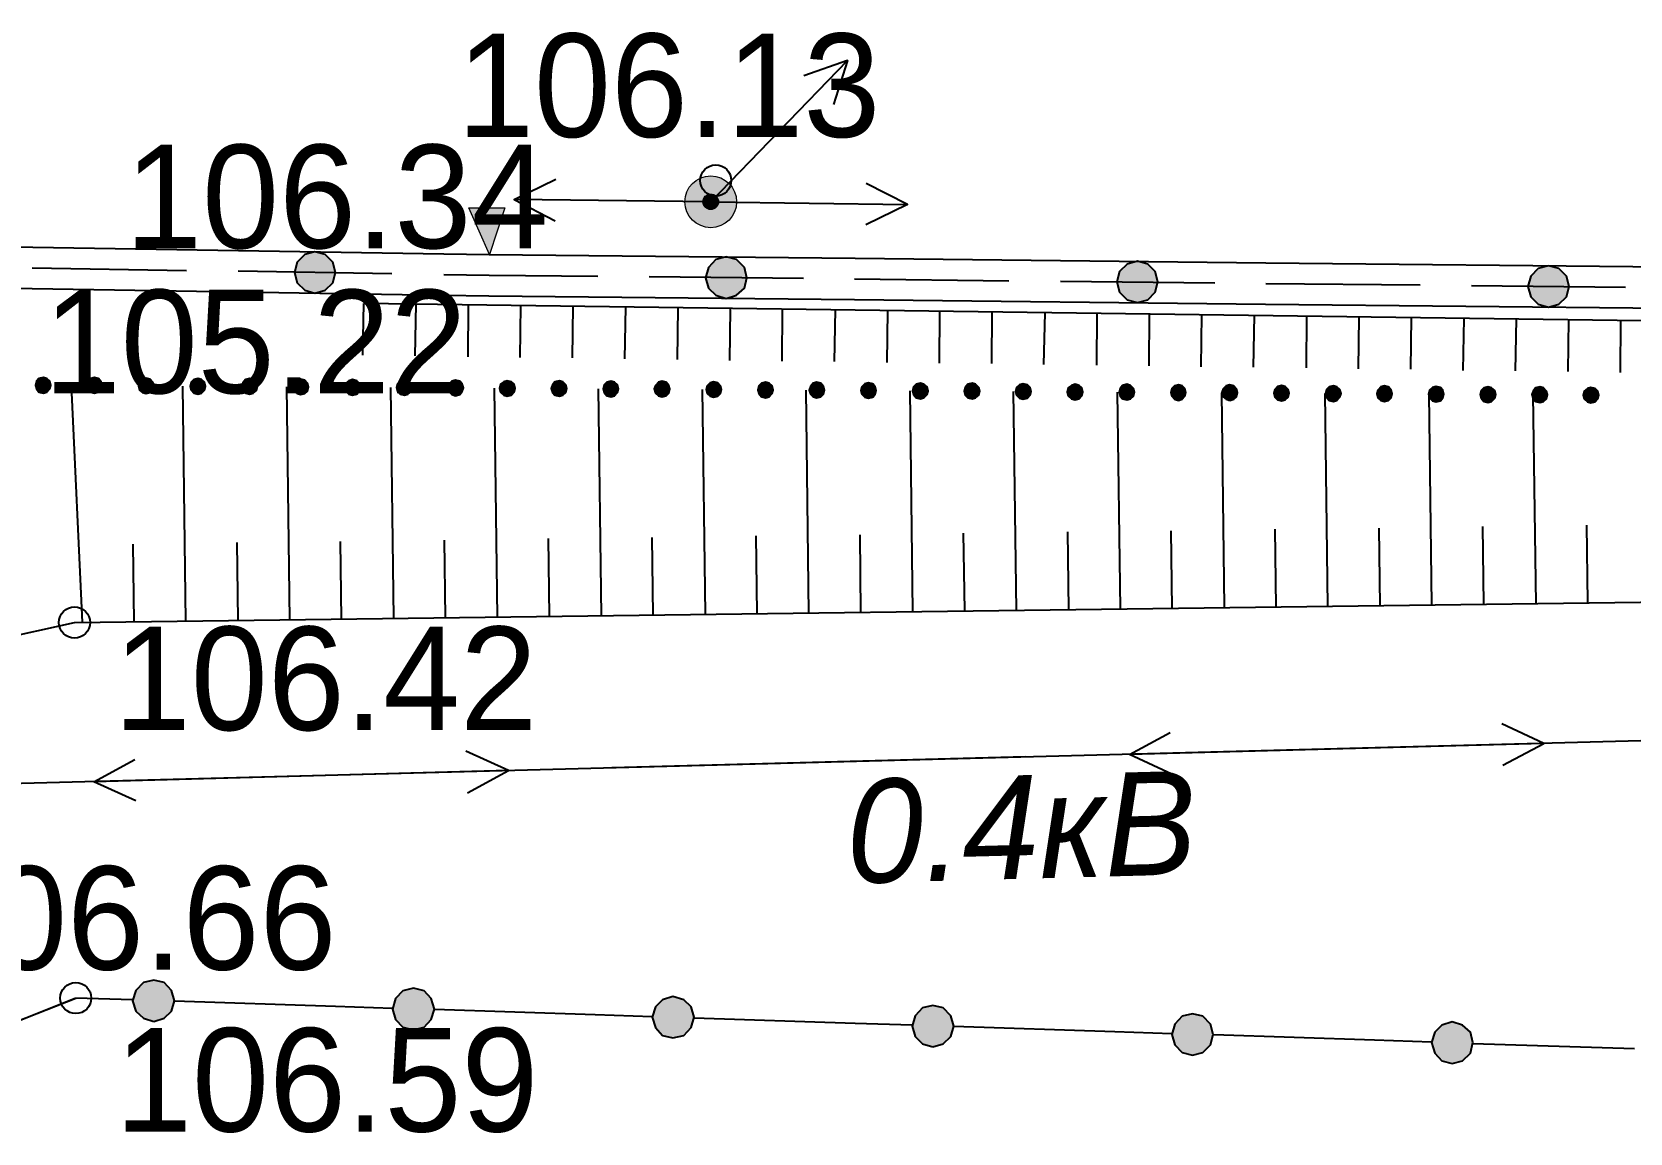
# Model space of a CAD drawing. Header units: millimetres. Extents: x 172667 to 1873135, y -274708 to 168495.
# Drawn here: x 1726933 to 1742374, y 1672 to 12309 of the extents above; entities that cross this region are included whole.
import ezdxf
from ezdxf.enums import TextEntityAlignment as Align

# ---------------------------------------------------------------- set-up
doc = ezdxf.new("R2010")
doc.units = ezdxf.units.MM
doc.layers.add('_ТОПО', color=253, linetype='Continuous')
doc.layers.add('SC007', color=7, linetype='Continuous')
doc.styles.add('9', font='', dxfattribs={"height": 0.000909972})
doc.styles.add('F2', font='', dxfattribs={"height": 0.000909972})
doc.styles.get('9').set_extended_font_data('D431', italic=True)
doc.styles.get('F2').set_extended_font_data('D431')

# ---------------------------------------------------------------- blocks, each defined once
blk = doc.blocks.new('SYMBOL2060002')
at = {"true_color": 0x000000}
blk.add_hatch(color=18, dxfattribs=at).paths.add_polyline_path([(0.15, 0.45), (0, 0), (-0.2, 0.45)])
at = {"color": 18, "linetype": 'Continuous', "lineweight": 0, "true_color": 0x000000, "flags": 128}
blk.add_lwpolyline([(0.15, 0.45), (0, 0), (-0.2, 0.45), (0.15, 0.45), (0.15, 0.45)], close=True, dxfattribs=at)
blk = doc.blocks.new('SYMBOL2060001')
at = {"layer": 'SC007'}
blk.add_circle((0, 0), 0.15, dxfattribs=at)
blk = doc.blocks.new('SYMBOL2090002')
at = {"true_color": 0xffffff}
h = blk.add_hatch(color=7, dxfattribs=at)
edge = h.paths.add_edge_path()
edge.add_arc((0, 0), 0.25, 0, 360)
at = {"true_color": 0x000000}
h = blk.add_hatch(color=18, dxfattribs=at)
edge = h.paths.add_edge_path()
edge.add_arc((0, 0), 0.075, 0, 360)
at = {"color": 18, "linetype": 'Continuous', "lineweight": 0, "true_color": 0x000000}
for radius in [0.25, 0.075]:
    blk.add_circle((0, 0), radius, dxfattribs=at)

msp = doc.modelspace()

# ---------------------------------------------------------------- hatches: boundary and pattern name
at = {"layer": '_ТОПО', "linetype": 'ByBlock', "lineweight": -2}
for points in [[(1729666.2, 9785.1), (1729766.2, 9815.1), (1729841.2, 9885.1), (1729866.2, 9985.1), (1729841.2, 10085.1), (1729766.2, 10160.1), (1729666.2, 10185.1), (1729571.2, 10160.1), (1729496.2, 10085.1), (1729471.2, 9985.1), (1729496.2, 9885.1), (1729571.2, 9815.1)], [(1733641.2, 9735.1), (1733741.2, 9765.1), (1733816.2, 9835.1), (1733841.2, 9935.1), (1733816.2, 10035.1), (1733741.2, 10110.1), (1733641.2, 10135.1), (1733541.2, 10110.1), (1733471.2, 10035.1), (1733441.2, 9935.1), (1733471.2, 9835.1), (1733541.2, 9765.1)], [(1737616.2, 9695.1), (1737716.2, 9720.1), (1737786.2, 9795.1), (1737811.2, 9895.1), (1737786.2, 9995.1), (1737716.2, 10065.1), (1737616.2, 10095.1), (1737516.2, 10065.1), (1737441.2, 9995.1), (1737416.2, 9895.1), (1737441.2, 9795.1), (1737516.2, 9720.1)], [(1741586.2, 9650.1), (1741686.2, 9680.1), (1741761.2, 9750.1), (1741786.2, 9850.1), (1741761.2, 9950.1), (1741686.2, 10025.1), (1741586.2, 10050.1), (1741486.2, 10025.1), (1741416.2, 9950.1), (1741386.2, 9850.1), (1741416.2, 9750.1), (1741486.2, 9680.1)], [(1727041.2, 8820.1), (1727076.2, 8830.1), (1727106.2, 8860.1), (1727116.2, 8895.1), (1727106.2, 8935.1), (1727076.2, 8960.1), (1727041.2, 8970.1), (1727001.2, 8960.1), (1726976.2, 8935.1), (1726966.2, 8895.1), (1726976.2, 8860.1), (1727001.2, 8830.1)], [(1727536.2, 8820.1), (1727576.2, 8830.1), (1727601.2, 8855.1), (1727611.2, 8895.1), (1727601.2, 8930.1), (1727576.2, 8960.1), (1727536.2, 8970.1), (1727501.2, 8960.1), (1727471.2, 8930.1), (1727461.2, 8895.1), (1727471.2, 8855.1), (1727501.2, 8830.1)], [(1728036.2, 8815.1), (1728076.2, 8825.1), (1728101.2, 8850.1), (1728111.2, 8890.1), (1728101.2, 8925.1), (1728076.2, 8955.1), (1728036.2, 8965.1), (1728001.2, 8955.1), (1727971.2, 8925.1), (1727961.2, 8890.1), (1727971.2, 8850.1), (1728001.2, 8825.1)], [(1728536.2, 8810.1), (1728571.2, 8820.1), (1728601.2, 8850.1), (1728611.2, 8885.1), (1728601.2, 8925.1), (1728571.2, 8950.1), (1728536.2, 8960.1), (1728496.2, 8950.1), (1728471.2, 8925.1), (1728461.2, 8885.1), (1728471.2, 8850.1), (1728496.2, 8820.1)], [(1729036.2, 8810.1), (1729071.2, 8820.1), (1729101.2, 8845.1), (1729111.2, 8885.1), (1729101.2, 8920.1), (1729071.2, 8950.1), (1729036.2, 8960.1), (1728996.2, 8950.1), (1728971.2, 8920.1), (1728961.2, 8885.1), (1728971.2, 8845.1), (1728996.2, 8820.1)], [(1729531.2, 8805.1), (1729571.2, 8815.1), (1729596.2, 8840.1), (1729606.2, 8880.1), (1729596.2, 8915.1), (1729571.2, 8945.1), (1729531.2, 8955.1), (1729496.2, 8945.1), (1729466.2, 8915.1), (1729456.2, 8880.1), (1729466.2, 8840.1), (1729496.2, 8815.1)], [(1730031.2, 8800.1), (1730071.2, 8810.1), (1730096.2, 8840.1), (1730106.2, 8875.1), (1730096.2, 8915.1), (1730071.2, 8940.1), (1730031.2, 8950.1), (1729996.2, 8940.1), (1729966.2, 8915.1), (1729956.2, 8875.1), (1729966.2, 8840.1), (1729996.2, 8810.1)], [(1730531.2, 8800.1), (1730566.2, 8810.1), (1730596.2, 8835.1), (1730606.2, 8875.1), (1730596.2, 8910.1), (1730566.2, 8940.1), (1730531.2, 8950.1), (1730491.2, 8940.1), (1730466.2, 8910.1), (1730456.2, 8875.1), (1730466.2, 8835.1), (1730491.2, 8810.1)], [(1731026.2, 8795.1), (1731066.2, 8805.1), (1731091.2, 8835.1), (1731101.2, 8870.1), (1731091.2, 8910.1), (1731066.2, 8935.1), (1731026.2, 8945.1), (1730991.2, 8935.1), (1730961.2, 8910.1), (1730951.2, 8870.1), (1730961.2, 8835.1), (1730991.2, 8805.1)], [(1731526.2, 8790.1), (1731566.2, 8800.1), (1731591.2, 8830.1), (1731601.2, 8865.1), (1731591.2, 8905.1), (1731566.2, 8930.1), (1731526.2, 8940.1), (1731491.2, 8930.1), (1731461.2, 8905.1), (1731451.2, 8865.1), (1731461.2, 8830.1), (1731491.2, 8800.1)], [(1732026.2, 8790.1), (1732061.2, 8800.1), (1732091.2, 8825.1), (1732101.2, 8865.1), (1732091.2, 8900.1), (1732061.2, 8930.1), (1732026.2, 8940.1), (1731986.2, 8930.1), (1731961.2, 8900.1), (1731951.2, 8865.1), (1731961.2, 8825.1), (1731986.2, 8800.1)], [(1732526.2, 8785.1), (1732561.2, 8795.1), (1732591.2, 8825.1), (1732601.2, 8860.1), (1732591.2, 8900.1), (1732561.2, 8925.1), (1732526.2, 8935.1), (1732486.2, 8925.1), (1732461.2, 8900.1), (1732451.2, 8860.1), (1732461.2, 8825.1), (1732486.2, 8795.1)], [(1733021.2, 8785.1), (1733061.2, 8795.1), (1733086.2, 8820.1), (1733096.2, 8860.1), (1733086.2, 8895.1), (1733061.2, 8925.1), (1733021.2, 8935.1), (1732986.2, 8925.1), (1732956.2, 8895.1), (1732946.2, 8860.1), (1732956.2, 8820.1), (1732986.2, 8795.1)], [(1733521.2, 8780.1), (1733561.2, 8790.1), (1733586.2, 8815.1), (1733596.2, 8855.1), (1733586.2, 8890.1), (1733561.2, 8920.1), (1733521.2, 8930.1), (1733486.2, 8920.1), (1733456.2, 8890.1), (1733446.2, 8855.1), (1733456.2, 8815.1), (1733486.2, 8790.1)], [(1734021.2, 8775.1), (1734056.2, 8785.1), (1734086.2, 8815.1), (1734096.2, 8850.1), (1734086.2, 8890.1), (1734056.2, 8915.1), (1734021.2, 8925.1), (1733981.2, 8915.1), (1733956.2, 8890.1), (1733946.2, 8850.1), (1733956.2, 8815.1), (1733981.2, 8785.1)], [(1734516.2, 8775.1), (1734556.2, 8785.1), (1734581.2, 8810.1), (1734591.2, 8850.1), (1734581.2, 8885.1), (1734556.2, 8915.1), (1734516.2, 8925.1), (1734481.2, 8915.1), (1734456.2, 8885.1), (1734441.2, 8850.1), (1734456.2, 8810.1), (1734481.2, 8785.1)], [(1735016.2, 8770.1), (1735056.2, 8780.1), (1735081.2, 8810.1), (1735091.2, 8845.1), (1735081.2, 8880.1), (1735056.2, 8910.1), (1735016.2, 8920.1), (1734981.2, 8910.1), (1734951.2, 8880.1), (1734941.2, 8845.1), (1734951.2, 8810.1), (1734981.2, 8780.1)], [(1735516.2, 8765.1), (1735551.2, 8775.1), (1735581.2, 8805.1), (1735591.2, 8840.1), (1735581.2, 8880.1), (1735551.2, 8905.1), (1735516.2, 8915.1), (1735476.2, 8905.1), (1735451.2, 8880.1), (1735441.2, 8840.1), (1735451.2, 8805.1), (1735476.2, 8775.1)], [(1736016.2, 8765.1), (1736051.2, 8775.1), (1736081.2, 8800.1), (1736091.2, 8840.1), (1736081.2, 8875.1), (1736051.2, 8905.1), (1736016.2, 8915.1), (1735976.2, 8905.1), (1735951.2, 8875.1), (1735941.2, 8840.1), (1735951.2, 8800.1), (1735976.2, 8775.1)], [(1736511.2, 8760.1), (1736551.2, 8770.1), (1736576.2, 8800.1), (1736586.2, 8835.1), (1736576.2, 8875.1), (1736551.2, 8900.1), (1736511.2, 8910.1), (1736476.2, 8900.1), (1736446.2, 8875.1), (1736436.2, 8835.1), (1736446.2, 8800.1), (1736476.2, 8770.1)], [(1737011.2, 8755.1), (1737051.2, 8765.1), (1737076.2, 8795.1), (1737086.2, 8830.1), (1737076.2, 8870.1), (1737051.2, 8895.1), (1737011.2, 8905.1), (1736976.2, 8895.1), (1736946.2, 8870.1), (1736936.2, 8830.1), (1736946.2, 8795.1), (1736976.2, 8765.1)], [(1737511.2, 8755.1), (1737546.2, 8765.1), (1737576.2, 8790.1), (1737586.2, 8830.1), (1737576.2, 8865.1), (1737546.2, 8895.1), (1737511.2, 8905.1), (1737471.2, 8895.1), (1737446.2, 8865.1), (1737436.2, 8830.1), (1737446.2, 8790.1), (1737471.2, 8765.1)], [(1738011.2, 8750.1), (1738046.2, 8760.1), (1738071.2, 8790.1), (1738081.2, 8825.1), (1738071.2, 8865.1), (1738046.2, 8890.1), (1738011.2, 8900.1), (1737971.2, 8890.1), (1737946.2, 8865.1), (1737936.2, 8825.1), (1737946.2, 8790.1), (1737971.2, 8760.1)], [(1738506.2, 8750.1), (1738546.2, 8760.1), (1738571.2, 8785.1), (1738581.2, 8825.1), (1738571.2, 8860.1), (1738546.2, 8890.1), (1738506.2, 8900.1), (1738471.2, 8890.1), (1738441.2, 8860.1), (1738431.2, 8825.1), (1738441.2, 8785.1), (1738471.2, 8760.1)], [(1739006.2, 8745.1), (1739041.2, 8755.1), (1739071.2, 8780.1), (1739081.2, 8820.1), (1739071.2, 8855.1), (1739041.2, 8885.1), (1739006.2, 8895.1), (1738966.2, 8885.1), (1738941.2, 8855.1), (1738931.2, 8820.1), (1738941.2, 8780.1), (1738966.2, 8755.1)], [(1739506.2, 8740.1), (1739541.2, 8750.1), (1739571.2, 8780.1), (1739581.2, 8815.1), (1739571.2, 8855.1), (1739541.2, 8880.1), (1739506.2, 8890.1), (1739466.2, 8880.1), (1739441.2, 8855.1), (1739431.2, 8815.1), (1739441.2, 8780.1), (1739466.2, 8750.1)], [(1740001.2, 8740.1), (1740041.2, 8750.1), (1740066.2, 8775.1), (1740076.2, 8815.1), (1740066.2, 8850.1), (1740041.2, 8880.1), (1740001.2, 8890.1), (1739966.2, 8880.1), (1739936.2, 8850.1), (1739926.2, 8815.1), (1739936.2, 8775.1), (1739966.2, 8750.1)], [(1740501.2, 8735.1), (1740541.2, 8745.1), (1740566.2, 8775.1), (1740576.2, 8810.1), (1740566.2, 8850.1), (1740541.2, 8875.1), (1740501.2, 8885.1), (1740466.2, 8875.1), (1740436.2, 8850.1), (1740426.2, 8810.1), (1740436.2, 8775.1), (1740466.2, 8745.1)], [(1741001.2, 8730.1), (1741036.2, 8740.1), (1741066.2, 8770.1), (1741076.2, 8805.1), (1741066.2, 8845.1), (1741036.2, 8870.1), (1741001.2, 8880.1), (1740961.2, 8870.1), (1740936.2, 8845.1), (1740926.2, 8805.1), (1740936.2, 8770.1), (1740961.2, 8740.1)], [(1741501.2, 8730.1), (1741536.2, 8740.1), (1741566.2, 8765.1), (1741576.2, 8805.1), (1741566.2, 8840.1), (1741536.2, 8870.1), (1741501.2, 8880.1), (1741461.2, 8870.1), (1741436.2, 8840.1), (1741426.2, 8805.1), (1741436.2, 8765.1), (1741461.2, 8740.1)], [(1741996.2, 8725.1), (1742036.2, 8735.1), (1742061.2, 8765.1), (1742071.2, 8800.1), (1742061.2, 8840.1), (1742036.2, 8865.1), (1741996.2, 8875.1), (1741961.2, 8865.1), (1741931.2, 8840.1), (1741921.2, 8800.1), (1741931.2, 8765.1), (1741961.2, 8735.1)], [(1728111.2, 2750.1), (1728211.2, 2780.1), (1728281.2, 2850.1), (1728311.2, 2950.1), (1728281.2, 3050.1), (1728211.2, 3125.1), (1728111.2, 3150.1), (1728011.2, 3125.1), (1727936.2, 3050.1), (1727906.2, 2950.1), (1727936.2, 2850.1), (1728011.2, 2780.1)], [(1730621.2, 2670.1), (1730721.2, 2695.1), (1730791.2, 2770.1), (1730821.2, 2870.1), (1730791.2, 2970.1), (1730721.2, 3045.1), (1730621.2, 3070.1), (1730516.2, 3045.1), (1730446.2, 2970.1), (1730416.2, 2870.1), (1730446.2, 2770.1), (1730516.2, 2695.1)], [(1733126.2, 2590.1), (1733231.2, 2615.1), (1733301.2, 2690.1), (1733331.2, 2790.1), (1733301.2, 2890.1), (1733231.2, 2960.1), (1733126.2, 2990.1), (1733026.2, 2960.1), (1732956.2, 2890.1), (1732926.2, 2790.1), (1732956.2, 2690.1), (1733026.2, 2615.1)], [(1735636.2, 2505.1), (1735736.2, 2535.1), (1735811.2, 2605.1), (1735841.2, 2705.1), (1735811.2, 2805.1), (1735736.2, 2880.1), (1735636.2, 2905.1), (1735536.2, 2880.1), (1735466.2, 2805.1), (1735436.2, 2705.1), (1735466.2, 2605.1), (1735536.2, 2535.1)], [(1738146.2, 2425.1), (1738246.2, 2450.1), (1738321.2, 2525.1), (1738346.2, 2625.1), (1738321.2, 2725.1), (1738246.2, 2800.1), (1738146.2, 2825.1), (1738046.2, 2800.1), (1737976.2, 2725.1), (1737946.2, 2625.1), (1737976.2, 2525.1), (1738046.2, 2450.1)], [(1740656.2, 2345.1), (1740756.2, 2370.1), (1740831.2, 2445.1), (1740856.2, 2545.1), (1740831.2, 2645.1), (1740756.2, 2715.1), (1740656.2, 2745.1), (1740556.2, 2715.1), (1740486.2, 2645.1), (1740456.2, 2545.1), (1740486.2, 2445.1), (1740556.2, 2370.1)]]:
    msp.add_hatch(color=8, dxfattribs=at).paths.add_polyline_path(points)

# ---------------------------------------------------------------- linework, layer by layer
at = {"layer": '_ТОПО', "color": 8, "linetype": 'ByBlock', "lineweight": -2}
for p, q in [((1734813, 12033.6, 106140.5), (1734678.5, 11607.1, 106140.5)), ((1731591.7, 10690.2, 106101.5), (1731994, 10885.6, 106101.5)), ((1735391.4, 10640.8, 106101.5), (1734988.6, 10446.6, 106101.5)), ((1722971.2, 10290.1, 107232.6), (1726941.2, 10230.1, 107282)), ((1726941.2, 10230.1, 107282), (1730911.2, 10165.1, 107331.5)), ((1734886.2, 10125.1, 107378.8), (1738856.2, 10080.1, 107425.7)), ((1738856.2, 10080.1, 107425.7), (1742831.2, 10040.1, 107472.7)), ((1722961.2, 9890.1, 107232.5), (1726936.2, 9830.1, 107282)), ((1726936.2, 10030.1, 107282), (1728426.2, 10005.1, 107300.6)), ((1726936.2, 10030.1, 107282), (1728426.2, 10005.1, 107300.6)), ((1728926.2, 10000.1, 107306.8), (1730411.2, 9975.1, 107325.3)), ((1728926.2, 10000.1, 107306.8), (1730411.2, 9975.1, 107325.3)), ((1732896.2, 9945.1, 107355.4), (1734386.2, 9930.1, 107372.9)), ((1732896.2, 9945.1, 107355.4), (1734386.2, 9930.1, 107372.9)), ((1734881.2, 9925.1, 107378.8), (1736371.2, 9905.1, 107396.4)), ((1734881.2, 9925.1, 107378.8), (1736371.2, 9905.1, 107396.4)), ((1736871.2, 9900.1, 107402.3), (1738361.2, 9885.1, 107419.9)), ((1736871.2, 9900.1, 107402.3), (1738361.2, 9885.1, 107419.9)), ((1726936.2, 9830.1, 107282), (1730906.2, 9765.1, 107331.5)), ((1738856.2, 9880.1, 107425.7), (1740346.2, 9865.1, 107443.3)), ((1738856.2, 9880.1, 107425.7), (1740346.2, 9865.1, 107443.3)), ((1740841.2, 9860.1, 107449.2), (1742331.2, 9845.1, 107466.8)), ((1740841.2, 9860.1, 107449.2), (1742331.2, 9845.1, 107466.8)), ((1730131.2, 9185.1, 106357.9), (1730141.2, 9685.1, 106645.8)), ((1743300.1, 9508.3, 98772.5), (1730138.9, 9685.1, 106645.8)), ((1730636.2, 9180.1, 106228.6), (1730646.2, 9680.1, 106342.3)), ((1731146.2, 9170.1, 105975.6), (1731151.2, 9670.1, 106040.2)), ((1731651.2, 9165.1, 105695.8), (1731656.2, 9665.1, 105738.1)), ((1732156.2, 9160.1, 105405.7), (1732161.2, 9660.1, 105436)), ((1732661.2, 9150.1, 105110.6), (1732671.2, 9650.1, 105130.9)), ((1733171.2, 9145.1, 104810.8), (1733176.2, 9645.1, 104828.8)), ((1733676.2, 9135.1, 104512.3), (1733681.2, 9635.1, 104526.7)), ((1734181.2, 9130.1, 104213.4), (1734186.2, 9630.1, 104224.6)), ((1734686.2, 9125.1, 103913.9), (1734696.2, 9625.1, 103919.5)), ((1734881.2, 9725.1, 107378.7), (1738851.2, 9680.1, 107425.6)), ((1735196.2, 9115.1, 103610.8), (1735201.2, 9615.1, 103617.4)), ((1735701.2, 9110.1, 103310.7), (1735706.2, 9610.1, 103315.3)), ((1736206.2, 9105.1, 103010.5), (1736211.2, 9605.1, 103013.2)), ((1736711.2, 9095.1, 102710.1), (1736721.2, 9595.1, 102708.1)), ((1737221.2, 9090.1, 102406.7), (1737226.2, 9590.1, 102406)), ((1737726.2, 9085.1, 102106.4), (1737731.2, 9585.1, 102103.9)), ((1738231.2, 9075.1, 101806.3), (1738236.2, 9575.1, 101801.8)), ((1738851.2, 9680.1, 107425.6), (1742826.2, 9640.1, 107472.6)), ((1738736.2, 9070.1, 101506.3), (1738746.2, 9570.1, 101496.7)), ((1739246.2, 9065.1, 101203.7), (1739251.2, 9565.1, 101194.6)), ((1739751.2, 9055.1, 100904.7), (1739756.2, 9555.1, 100892.5)), ((1740256.2, 9050.1, 100606.4), (1740261.2, 9550.1, 100590.4)), ((1740761.2, 9040.1, 100309.6), (1740771.2, 9540.1, 100285.3)), ((1741266.2, 9035.1, 100014.8), (1741276.2, 9535.1, 99983.2)), ((1741776.2, 9030.1, 99721.3), (1741781.2, 9530.1, 99681.1)), ((1742281.2, 9020.1, 99441.8), (1742286.2, 9520.1, 99379)), ((1727420.2, 6605.8, 106842.5), (1727313.8, 8894.2, 106842.5)), ((1728420.2, 6615.8, 106842.5), (1728390.8, 8887.3, 106842.5)), ((1729425.2, 6630.8, 106842.5), (1729396.1, 8880.9, 106842.5)), ((1730430.2, 6645.8, 106842.5), (1730401.4, 8874.5, 106842.5)), ((1731430.2, 6655.8, 106842.5), (1731401.6, 8868.2, 106842.5)), ((1732435.2, 6670.8, 106842.5), (1732406.9, 8861.7, 106842.5)), ((1733440.2, 6685.8, 106842.5), (1733410.3, 8855.4, 106842.5)), ((1734440.2, 6695.8, 106842.5), (1734412.4, 8849, 106842.5)), ((1735445.2, 6710.8, 106842.5), (1735417.6, 8842.6, 106842.5)), ((1736445.2, 6720.8, 106842.5), (1736417.8, 8836.2, 106842.5)), ((1737450.2, 6735.8, 106842.5), (1737423.1, 8829.8, 106842.5)), ((1738455.2, 6750.8, 106842.5), (1738428.4, 8823.4, 106842.5)), ((1739455.2, 6760.8, 106842.5), (1739428.6, 8817, 106842.5)), ((1740460.2, 6775.8, 106842.5), (1740433.9, 8810.6, 106842.5)), ((1741465.2, 6785.8, 106842.5), (1741437.4, 8804.2, 106842.5)), ((1731935.2, 6665.8, 106842.5), (1731925.2, 7415.8, 106842.5)), ((1732935.2, 6675.8, 106842.5), (1732925.2, 7425.8, 106842.5)), ((1733940.2, 6690.8, 106842.5), (1733930.2, 7440.8, 106842.5)), ((1734940.2, 6700.8, 106842.5), (1734935.2, 7450.8, 106842.5)), ((1735945.2, 6715.8, 106842.5), (1735935.2, 7465.8, 106842.5)), ((1736950.2, 6730.8, 106842.5), (1736940.2, 7480.8, 106842.5)), ((1737950.2, 6740.8, 106842.5), (1737940.2, 7490.8, 106842.5)), ((1738955.2, 6755.8, 106842.5), (1738945.2, 7505.8, 106842.5)), ((1739960.2, 6765.8, 106842.5), (1739950.2, 7515.8, 106842.5)), ((1740960.2, 6780.8, 106842.5), (1740950.2, 7530.8, 106842.5)), ((1741965.2, 6795.8, 106842.5), (1741955.2, 7545.8, 106842.5)), ((1727920.2, 6610.8, 106842.5), (1727910.2, 7360.8, 106842.5)), ((1728925.2, 6625.8, 106842.5), (1728915.2, 7375.8, 106842.5)), ((1729925.2, 6635.8, 106842.5), (1729915.2, 7385.8, 106842.5)), ((1730930.2, 6650.8, 106842.5), (1730920.2, 7400.8, 106842.5)), ((1741541.2, 5435.1, 106972), (1737536.2, 5330.1, 106972)), ((1736536.2, 5305.1, 106972), (1732536.2, 5200.1, 106972)), ((1731536.2, 5175.1, 106972), (1727531.2, 5065.1, 106972)), ((1725078.2, 2079.1, 106670), (1727356.2, 2976.1, 106594)), ((1726596.2, 2675.1, 106632), (1727351.2, 2975.1, 106632)), ((1727906.2, 2960.1, 107101.5), (1727356.2, 2975.1, 107101.5)), ((1729866.2, 2895.1, 107101.5), (1728311.2, 2945.1, 107101.5)), ((1730416.2, 2875.1, 107101.5), (1729866.2, 2895.1, 107101.5)), ((1732376.2, 2815.1, 107101.5), (1730821.2, 2865.1, 107101.5)), ((1732926.2, 2795.1, 107101.5), (1732376.2, 2815.1, 107101.5)), ((1734886.2, 2730.1, 107101.5), (1733331.2, 2780.1, 107101.5)), ((1735436.2, 2715.1, 107101.5), (1734886.2, 2730.1, 107101.5)), ((1737396.2, 2650.1, 107101.5), (1735841.2, 2700.1, 107101.5)), ((1737946.2, 2630.1, 107101.5), (1737396.2, 2650.1, 107101.5)), ((1739906.2, 2570.1, 107101.5), (1738351.2, 2620.1, 107101.5)), ((1740456.2, 2550.1, 107101.5), (1739906.2, 2570.1, 107101.5)), ((1742416.2, 2485.1, 107101.5), (1740856.2, 2535.1, 107101.5))]:
    msp.add_line(p, q, dxfattribs=at)
at = {"layer": '_ТОПО', "color": 8, "linetype": 'ByBlock', "lineweight": -2, "flags": 128}
for points, elevation in [([(1733491.6, 10668.3), (1734813, 12033.6), (1734391.1, 11885.3)], 106140.5), ([(1733491.6, 10668.3), (1735391.4, 10640.8), (1734994.3, 10846.6)], 106101.5), ([(1733491.6, 10668.3), (1731591.7, 10690.2), (1731989.4, 10485.6)], 106101.5), ([(1730911.2, 10165.1), (1731351.2, 10160.1), (1734886.2, 10125.1)], 107296.5), ([(1730911.2, 9965.1), (1731351.2, 9960.1), (1732401.2, 9950.1)], 107340.6), ([(1730911.2, 9965.1), (1731351.2, 9960.1), (1732401.2, 9950.1)], 107296.5), ([(1730906.2, 9765.1), (1731346.2, 9760.1), (1734881.2, 9725.1)], 107296.5), ([(1715488.5, 4964.9), (1716889.2, 4311.4), (1718075.3, 4040.9), (1719128.2, 3980.1), (1720378.1, 4466.1), (1721800, 5018.9), (1722445, 5310.2), (1724317.8, 5934.5), (1727344.2, 6604.1), (1742887.2, 6806.1), (1751503.7, 6735.6), (1781375.2, 5815.1), (1811860.2, 5760.1), (1841019.2, 5546.1), (1855790.2, 4737.1)], 106842.5), ([(1841019.2, 5546.1), (1840667.1, 5112.5), (1812170.2, 5310.2), (1811860.2, 5760.1), (1811376.1, 5426.6), (1781498.8, 5351.8), (1781375.2, 5815.1), (1781041.1, 5372.6), (1751356.2, 5695.1), (1722027.2, 4922.1)], 106972), ([(1741146.2, 5225.1), (1741541.2, 5435.1), (1741136.2, 5625.1)], 106972), ([(1737946.2, 5140.1), (1737536.2, 5330.1), (1737931.2, 5540.1)], 106972), ([(1727936.2, 4880.1), (1727531.2, 5065.1), (1727926.2, 5280.1)], 106972), ([(1731141.2, 4960.1), (1731536.2, 5175.1), (1731126.2, 5360.1)], 106972)]:
    msp.add_lwpolyline(points, dxfattribs=dict(at, elevation=elevation))
for points, elevation in [([(1729666.2, 9785.1), (1729766.2, 9815.1), (1729841.2, 9885.1), (1729866.2, 9985.1), (1729841.2, 10085.1), (1729766.2, 10160.1), (1729666.2, 10185.1), (1729571.2, 10160.1), (1729496.2, 10085.1), (1729471.2, 9985.1), (1729496.2, 9885.1), (1729571.2, 9815.1), (1729666.2, 9785.1)], 107316), ([(1729666.2, 9785.1), (1729766.2, 9815.1), (1729841.2, 9885.1), (1729866.2, 9985.1), (1729841.2, 10085.1), (1729766.2, 10160.1), (1729666.2, 10185.1), (1729571.2, 10160.1), (1729496.2, 10085.1), (1729471.2, 9985.1), (1729496.2, 9885.1), (1729571.2, 9815.1), (1729666.2, 9785.1)], 107296.5), ([(1733641.2, 9735.1), (1733741.2, 9765.1), (1733816.2, 9835.1), (1733841.2, 9935.1), (1733816.2, 10035.1), (1733741.2, 10110.1), (1733641.2, 10135.1), (1733541.2, 10110.1), (1733471.2, 10035.1), (1733441.2, 9935.1), (1733471.2, 9835.1), (1733541.2, 9765.1), (1733641.2, 9735.1)], 107364.2), ([(1733641.2, 9735.1), (1733741.2, 9765.1), (1733816.2, 9835.1), (1733841.2, 9935.1), (1733816.2, 10035.1), (1733741.2, 10110.1), (1733641.2, 10135.1), (1733541.2, 10110.1), (1733471.2, 10035.1), (1733441.2, 9935.1), (1733471.2, 9835.1), (1733541.2, 9765.1), (1733641.2, 9735.1)], 107296.5), ([(1737616.2, 9695.1), (1737716.2, 9720.1), (1737786.2, 9795.1), (1737811.2, 9895.1), (1737786.2, 9995.1), (1737716.2, 10065.1), (1737616.2, 10095.1), (1737516.2, 10065.1), (1737441.2, 9995.1), (1737416.2, 9895.1), (1737441.2, 9795.1), (1737516.2, 9720.1), (1737616.2, 9695.1)], 107411.1), ([(1737616.2, 9695.1), (1737716.2, 9720.1), (1737786.2, 9795.1), (1737811.2, 9895.1), (1737786.2, 9995.1), (1737716.2, 10065.1), (1737616.2, 10095.1), (1737516.2, 10065.1), (1737441.2, 9995.1), (1737416.2, 9895.1), (1737441.2, 9795.1), (1737516.2, 9720.1), (1737616.2, 9695.1)], 107296.5), ([(1741586.2, 9650.1), (1741686.2, 9680.1), (1741761.2, 9750.1), (1741786.2, 9850.1), (1741761.2, 9950.1), (1741686.2, 10025.1), (1741586.2, 10050.1), (1741486.2, 10025.1), (1741416.2, 9950.1), (1741386.2, 9850.1), (1741416.2, 9750.1), (1741486.2, 9680.1), (1741586.2, 9650.1)], 107458), ([(1741586.2, 9650.1), (1741686.2, 9680.1), (1741761.2, 9750.1), (1741786.2, 9850.1), (1741761.2, 9950.1), (1741686.2, 10025.1), (1741586.2, 10050.1), (1741486.2, 10025.1), (1741416.2, 9950.1), (1741386.2, 9850.1), (1741416.2, 9750.1), (1741486.2, 9680.1), (1741586.2, 9650.1)], 107296.5), ([(1727041.2, 8820.1), (1727076.2, 8830.1), (1727106.2, 8860.1), (1727116.2, 8895.1), (1727106.2, 8935.1), (1727076.2, 8960.1), (1727041.2, 8970.1), (1727001.2, 8960.1), (1726976.2, 8935.1), (1726966.2, 8895.1), (1726976.2, 8860.1), (1727001.2, 8830.1), (1727041.2, 8820.1)], 105296), ([(1727041.2, 8820.1), (1727076.2, 8830.1), (1727106.2, 8860.1), (1727116.2, 8895.1), (1727106.2, 8935.1), (1727076.2, 8960.1), (1727041.2, 8970.1), (1727001.2, 8960.1), (1726976.2, 8935.1), (1726966.2, 8895.1), (1726976.2, 8860.1), (1727001.2, 8830.1), (1727041.2, 8820.1)], 105296), ([(1727536.2, 8820.1), (1727576.2, 8830.1), (1727601.2, 8855.1), (1727611.2, 8895.1), (1727601.2, 8930.1), (1727576.2, 8960.1), (1727536.2, 8970.1), (1727501.2, 8960.1), (1727471.2, 8930.1), (1727461.2, 8895.1), (1727471.2, 8855.1), (1727501.2, 8830.1), (1727536.2, 8820.1)], 105296), ([(1727536.2, 8820.1), (1727576.2, 8830.1), (1727601.2, 8855.1), (1727611.2, 8895.1), (1727601.2, 8930.1), (1727576.2, 8960.1), (1727536.2, 8970.1), (1727501.2, 8960.1), (1727471.2, 8930.1), (1727461.2, 8895.1), (1727471.2, 8855.1), (1727501.2, 8830.1), (1727536.2, 8820.1)], 105296), ([(1728036.2, 8815.1), (1728076.2, 8825.1), (1728101.2, 8850.1), (1728111.2, 8890.1), (1728101.2, 8925.1), (1728076.2, 8955.1), (1728036.2, 8965.1), (1728001.2, 8955.1), (1727971.2, 8925.1), (1727961.2, 8890.1), (1727971.2, 8850.1), (1728001.2, 8825.1), (1728036.2, 8815.1)], 105296), ([(1728036.2, 8815.1), (1728076.2, 8825.1), (1728101.2, 8850.1), (1728111.2, 8890.1), (1728101.2, 8925.1), (1728076.2, 8955.1), (1728036.2, 8965.1), (1728001.2, 8955.1), (1727971.2, 8925.1), (1727961.2, 8890.1), (1727971.2, 8850.1), (1728001.2, 8825.1), (1728036.2, 8815.1)], 105296), ([(1728536.2, 8810.1), (1728571.2, 8820.1), (1728601.2, 8850.1), (1728611.2, 8885.1), (1728601.2, 8925.1), (1728571.2, 8950.1), (1728536.2, 8960.1), (1728496.2, 8950.1), (1728471.2, 8925.1), (1728461.2, 8885.1), (1728471.2, 8850.1), (1728496.2, 8820.1), (1728536.2, 8810.1)], 105296), ([(1728536.2, 8810.1), (1728571.2, 8820.1), (1728601.2, 8850.1), (1728611.2, 8885.1), (1728601.2, 8925.1), (1728571.2, 8950.1), (1728536.2, 8960.1), (1728496.2, 8950.1), (1728471.2, 8925.1), (1728461.2, 8885.1), (1728471.2, 8850.1), (1728496.2, 8820.1), (1728536.2, 8810.1)], 105296), ([(1729036.2, 8810.1), (1729071.2, 8820.1), (1729101.2, 8845.1), (1729111.2, 8885.1), (1729101.2, 8920.1), (1729071.2, 8950.1), (1729036.2, 8960.1), (1728996.2, 8950.1), (1728971.2, 8920.1), (1728961.2, 8885.1), (1728971.2, 8845.1), (1728996.2, 8820.1), (1729036.2, 8810.1)], 105296), ([(1729036.2, 8810.1), (1729071.2, 8820.1), (1729101.2, 8845.1), (1729111.2, 8885.1), (1729101.2, 8920.1), (1729071.2, 8950.1), (1729036.2, 8960.1), (1728996.2, 8950.1), (1728971.2, 8920.1), (1728961.2, 8885.1), (1728971.2, 8845.1), (1728996.2, 8820.1), (1729036.2, 8810.1)], 105296), ([(1729531.2, 8805.1), (1729571.2, 8815.1), (1729596.2, 8840.1), (1729606.2, 8880.1), (1729596.2, 8915.1), (1729571.2, 8945.1), (1729531.2, 8955.1), (1729496.2, 8945.1), (1729466.2, 8915.1), (1729456.2, 8880.1), (1729466.2, 8840.1), (1729496.2, 8815.1), (1729531.2, 8805.1)], 105296), ([(1729531.2, 8805.1), (1729571.2, 8815.1), (1729596.2, 8840.1), (1729606.2, 8880.1), (1729596.2, 8915.1), (1729571.2, 8945.1), (1729531.2, 8955.1), (1729496.2, 8945.1), (1729466.2, 8915.1), (1729456.2, 8880.1), (1729466.2, 8840.1), (1729496.2, 8815.1), (1729531.2, 8805.1)], 105296), ([(1730031.2, 8800.1), (1730071.2, 8810.1), (1730096.2, 8840.1), (1730106.2, 8875.1), (1730096.2, 8915.1), (1730071.2, 8940.1), (1730031.2, 8950.1), (1729996.2, 8940.1), (1729966.2, 8915.1), (1729956.2, 8875.1), (1729966.2, 8840.1), (1729996.2, 8810.1), (1730031.2, 8800.1)], 105296), ([(1730031.2, 8800.1), (1730071.2, 8810.1), (1730096.2, 8840.1), (1730106.2, 8875.1), (1730096.2, 8915.1), (1730071.2, 8940.1), (1730031.2, 8950.1), (1729996.2, 8940.1), (1729966.2, 8915.1), (1729956.2, 8875.1), (1729966.2, 8840.1), (1729996.2, 8810.1), (1730031.2, 8800.1)], 105296), ([(1730531.2, 8800.1), (1730566.2, 8810.1), (1730596.2, 8835.1), (1730606.2, 8875.1), (1730596.2, 8910.1), (1730566.2, 8940.1), (1730531.2, 8950.1), (1730491.2, 8940.1), (1730466.2, 8910.1), (1730456.2, 8875.1), (1730466.2, 8835.1), (1730491.2, 8810.1), (1730531.2, 8800.1)], 105296), ([(1730531.2, 8800.1), (1730566.2, 8810.1), (1730596.2, 8835.1), (1730606.2, 8875.1), (1730596.2, 8910.1), (1730566.2, 8940.1), (1730531.2, 8950.1), (1730491.2, 8940.1), (1730466.2, 8910.1), (1730456.2, 8875.1), (1730466.2, 8835.1), (1730491.2, 8810.1), (1730531.2, 8800.1)], 105296), ([(1731026.2, 8795.1), (1731066.2, 8805.1), (1731091.2, 8835.1), (1731101.2, 8870.1), (1731091.2, 8910.1), (1731066.2, 8935.1), (1731026.2, 8945.1), (1730991.2, 8935.1), (1730961.2, 8910.1), (1730951.2, 8870.1), (1730961.2, 8835.1), (1730991.2, 8805.1), (1731026.2, 8795.1)], 105296), ([(1731026.2, 8795.1), (1731066.2, 8805.1), (1731091.2, 8835.1), (1731101.2, 8870.1), (1731091.2, 8910.1), (1731066.2, 8935.1), (1731026.2, 8945.1), (1730991.2, 8935.1), (1730961.2, 8910.1), (1730951.2, 8870.1), (1730961.2, 8835.1), (1730991.2, 8805.1), (1731026.2, 8795.1)], 105296), ([(1731526.2, 8790.1), (1731566.2, 8800.1), (1731591.2, 8830.1), (1731601.2, 8865.1), (1731591.2, 8905.1), (1731566.2, 8930.1), (1731526.2, 8940.1), (1731491.2, 8930.1), (1731461.2, 8905.1), (1731451.2, 8865.1), (1731461.2, 8830.1), (1731491.2, 8800.1), (1731526.2, 8790.1)], 105296), ([(1731526.2, 8790.1), (1731566.2, 8800.1), (1731591.2, 8830.1), (1731601.2, 8865.1), (1731591.2, 8905.1), (1731566.2, 8930.1), (1731526.2, 8940.1), (1731491.2, 8930.1), (1731461.2, 8905.1), (1731451.2, 8865.1), (1731461.2, 8830.1), (1731491.2, 8800.1), (1731526.2, 8790.1)], 105296), ([(1732026.2, 8790.1), (1732061.2, 8800.1), (1732091.2, 8825.1), (1732101.2, 8865.1), (1732091.2, 8900.1), (1732061.2, 8930.1), (1732026.2, 8940.1), (1731986.2, 8930.1), (1731961.2, 8900.1), (1731951.2, 8865.1), (1731961.2, 8825.1), (1731986.2, 8800.1), (1732026.2, 8790.1)], 105296), ([(1732026.2, 8790.1), (1732061.2, 8800.1), (1732091.2, 8825.1), (1732101.2, 8865.1), (1732091.2, 8900.1), (1732061.2, 8930.1), (1732026.2, 8940.1), (1731986.2, 8930.1), (1731961.2, 8900.1), (1731951.2, 8865.1), (1731961.2, 8825.1), (1731986.2, 8800.1), (1732026.2, 8790.1)], 105296), ([(1732526.2, 8785.1), (1732561.2, 8795.1), (1732591.2, 8825.1), (1732601.2, 8860.1), (1732591.2, 8900.1), (1732561.2, 8925.1), (1732526.2, 8935.1), (1732486.2, 8925.1), (1732461.2, 8900.1), (1732451.2, 8860.1), (1732461.2, 8825.1), (1732486.2, 8795.1), (1732526.2, 8785.1)], 105296), ([(1732526.2, 8785.1), (1732561.2, 8795.1), (1732591.2, 8825.1), (1732601.2, 8860.1), (1732591.2, 8900.1), (1732561.2, 8925.1), (1732526.2, 8935.1), (1732486.2, 8925.1), (1732461.2, 8900.1), (1732451.2, 8860.1), (1732461.2, 8825.1), (1732486.2, 8795.1), (1732526.2, 8785.1)], 105296), ([(1733021.2, 8785.1), (1733061.2, 8795.1), (1733086.2, 8820.1), (1733096.2, 8860.1), (1733086.2, 8895.1), (1733061.2, 8925.1), (1733021.2, 8935.1), (1732986.2, 8925.1), (1732956.2, 8895.1), (1732946.2, 8860.1), (1732956.2, 8820.1), (1732986.2, 8795.1), (1733021.2, 8785.1)], 105296), ([(1733021.2, 8785.1), (1733061.2, 8795.1), (1733086.2, 8820.1), (1733096.2, 8860.1), (1733086.2, 8895.1), (1733061.2, 8925.1), (1733021.2, 8935.1), (1732986.2, 8925.1), (1732956.2, 8895.1), (1732946.2, 8860.1), (1732956.2, 8820.1), (1732986.2, 8795.1), (1733021.2, 8785.1)], 105296), ([(1733521.2, 8780.1), (1733561.2, 8790.1), (1733586.2, 8815.1), (1733596.2, 8855.1), (1733586.2, 8890.1), (1733561.2, 8920.1), (1733521.2, 8930.1), (1733486.2, 8920.1), (1733456.2, 8890.1), (1733446.2, 8855.1), (1733456.2, 8815.1), (1733486.2, 8790.1), (1733521.2, 8780.1)], 105296), ([(1733521.2, 8780.1), (1733561.2, 8790.1), (1733586.2, 8815.1), (1733596.2, 8855.1), (1733586.2, 8890.1), (1733561.2, 8920.1), (1733521.2, 8930.1), (1733486.2, 8920.1), (1733456.2, 8890.1), (1733446.2, 8855.1), (1733456.2, 8815.1), (1733486.2, 8790.1), (1733521.2, 8780.1)], 105296), ([(1734021.2, 8775.1), (1734056.2, 8785.1), (1734086.2, 8815.1), (1734096.2, 8850.1), (1734086.2, 8890.1), (1734056.2, 8915.1), (1734021.2, 8925.1), (1733981.2, 8915.1), (1733956.2, 8890.1), (1733946.2, 8850.1), (1733956.2, 8815.1), (1733981.2, 8785.1), (1734021.2, 8775.1)], 105296), ([(1734021.2, 8775.1), (1734056.2, 8785.1), (1734086.2, 8815.1), (1734096.2, 8850.1), (1734086.2, 8890.1), (1734056.2, 8915.1), (1734021.2, 8925.1), (1733981.2, 8915.1), (1733956.2, 8890.1), (1733946.2, 8850.1), (1733956.2, 8815.1), (1733981.2, 8785.1), (1734021.2, 8775.1)], 105296), ([(1734516.2, 8775.1), (1734556.2, 8785.1), (1734581.2, 8810.1), (1734591.2, 8850.1), (1734581.2, 8885.1), (1734556.2, 8915.1), (1734516.2, 8925.1), (1734481.2, 8915.1), (1734456.2, 8885.1), (1734441.2, 8850.1), (1734456.2, 8810.1), (1734481.2, 8785.1), (1734516.2, 8775.1)], 105296), ([(1734516.2, 8775.1), (1734556.2, 8785.1), (1734581.2, 8810.1), (1734591.2, 8850.1), (1734581.2, 8885.1), (1734556.2, 8915.1), (1734516.2, 8925.1), (1734481.2, 8915.1), (1734456.2, 8885.1), (1734441.2, 8850.1), (1734456.2, 8810.1), (1734481.2, 8785.1), (1734516.2, 8775.1)], 105296), ([(1735016.2, 8770.1), (1735056.2, 8780.1), (1735081.2, 8810.1), (1735091.2, 8845.1), (1735081.2, 8880.1), (1735056.2, 8910.1), (1735016.2, 8920.1), (1734981.2, 8910.1), (1734951.2, 8880.1), (1734941.2, 8845.1), (1734951.2, 8810.1), (1734981.2, 8780.1), (1735016.2, 8770.1)], 105296), ([(1735016.2, 8770.1), (1735056.2, 8780.1), (1735081.2, 8810.1), (1735091.2, 8845.1), (1735081.2, 8880.1), (1735056.2, 8910.1), (1735016.2, 8920.1), (1734981.2, 8910.1), (1734951.2, 8880.1), (1734941.2, 8845.1), (1734951.2, 8810.1), (1734981.2, 8780.1), (1735016.2, 8770.1)], 105296), ([(1735516.2, 8765.1), (1735551.2, 8775.1), (1735581.2, 8805.1), (1735591.2, 8840.1), (1735581.2, 8880.1), (1735551.2, 8905.1), (1735516.2, 8915.1), (1735476.2, 8905.1), (1735451.2, 8880.1), (1735441.2, 8840.1), (1735451.2, 8805.1), (1735476.2, 8775.1), (1735516.2, 8765.1)], 105296), ([(1735516.2, 8765.1), (1735551.2, 8775.1), (1735581.2, 8805.1), (1735591.2, 8840.1), (1735581.2, 8880.1), (1735551.2, 8905.1), (1735516.2, 8915.1), (1735476.2, 8905.1), (1735451.2, 8880.1), (1735441.2, 8840.1), (1735451.2, 8805.1), (1735476.2, 8775.1), (1735516.2, 8765.1)], 105296), ([(1736016.2, 8765.1), (1736051.2, 8775.1), (1736081.2, 8800.1), (1736091.2, 8840.1), (1736081.2, 8875.1), (1736051.2, 8905.1), (1736016.2, 8915.1), (1735976.2, 8905.1), (1735951.2, 8875.1), (1735941.2, 8840.1), (1735951.2, 8800.1), (1735976.2, 8775.1), (1736016.2, 8765.1)], 105296), ([(1736016.2, 8765.1), (1736051.2, 8775.1), (1736081.2, 8800.1), (1736091.2, 8840.1), (1736081.2, 8875.1), (1736051.2, 8905.1), (1736016.2, 8915.1), (1735976.2, 8905.1), (1735951.2, 8875.1), (1735941.2, 8840.1), (1735951.2, 8800.1), (1735976.2, 8775.1), (1736016.2, 8765.1)], 105296), ([(1736511.2, 8760.1), (1736551.2, 8770.1), (1736576.2, 8800.1), (1736586.2, 8835.1), (1736576.2, 8875.1), (1736551.2, 8900.1), (1736511.2, 8910.1), (1736476.2, 8900.1), (1736446.2, 8875.1), (1736436.2, 8835.1), (1736446.2, 8800.1), (1736476.2, 8770.1), (1736511.2, 8760.1)], 105296), ([(1736511.2, 8760.1), (1736551.2, 8770.1), (1736576.2, 8800.1), (1736586.2, 8835.1), (1736576.2, 8875.1), (1736551.2, 8900.1), (1736511.2, 8910.1), (1736476.2, 8900.1), (1736446.2, 8875.1), (1736436.2, 8835.1), (1736446.2, 8800.1), (1736476.2, 8770.1), (1736511.2, 8760.1)], 105296), ([(1737011.2, 8755.1), (1737051.2, 8765.1), (1737076.2, 8795.1), (1737086.2, 8830.1), (1737076.2, 8870.1), (1737051.2, 8895.1), (1737011.2, 8905.1), (1736976.2, 8895.1), (1736946.2, 8870.1), (1736936.2, 8830.1), (1736946.2, 8795.1), (1736976.2, 8765.1), (1737011.2, 8755.1)], 105296), ([(1737011.2, 8755.1), (1737051.2, 8765.1), (1737076.2, 8795.1), (1737086.2, 8830.1), (1737076.2, 8870.1), (1737051.2, 8895.1), (1737011.2, 8905.1), (1736976.2, 8895.1), (1736946.2, 8870.1), (1736936.2, 8830.1), (1736946.2, 8795.1), (1736976.2, 8765.1), (1737011.2, 8755.1)], 105296), ([(1737511.2, 8755.1), (1737546.2, 8765.1), (1737576.2, 8790.1), (1737586.2, 8830.1), (1737576.2, 8865.1), (1737546.2, 8895.1), (1737511.2, 8905.1), (1737471.2, 8895.1), (1737446.2, 8865.1), (1737436.2, 8830.1), (1737446.2, 8790.1), (1737471.2, 8765.1), (1737511.2, 8755.1)], 105296), ([(1737511.2, 8755.1), (1737546.2, 8765.1), (1737576.2, 8790.1), (1737586.2, 8830.1), (1737576.2, 8865.1), (1737546.2, 8895.1), (1737511.2, 8905.1), (1737471.2, 8895.1), (1737446.2, 8865.1), (1737436.2, 8830.1), (1737446.2, 8790.1), (1737471.2, 8765.1), (1737511.2, 8755.1)], 105296), ([(1738011.2, 8750.1), (1738046.2, 8760.1), (1738071.2, 8790.1), (1738081.2, 8825.1), (1738071.2, 8865.1), (1738046.2, 8890.1), (1738011.2, 8900.1), (1737971.2, 8890.1), (1737946.2, 8865.1), (1737936.2, 8825.1), (1737946.2, 8790.1), (1737971.2, 8760.1), (1738011.2, 8750.1)], 105296), ([(1738011.2, 8750.1), (1738046.2, 8760.1), (1738071.2, 8790.1), (1738081.2, 8825.1), (1738071.2, 8865.1), (1738046.2, 8890.1), (1738011.2, 8900.1), (1737971.2, 8890.1), (1737946.2, 8865.1), (1737936.2, 8825.1), (1737946.2, 8790.1), (1737971.2, 8760.1), (1738011.2, 8750.1)], 105296), ([(1738506.2, 8750.1), (1738546.2, 8760.1), (1738571.2, 8785.1), (1738581.2, 8825.1), (1738571.2, 8860.1), (1738546.2, 8890.1), (1738506.2, 8900.1), (1738471.2, 8890.1), (1738441.2, 8860.1), (1738431.2, 8825.1), (1738441.2, 8785.1), (1738471.2, 8760.1), (1738506.2, 8750.1)], 105296), ([(1738506.2, 8750.1), (1738546.2, 8760.1), (1738571.2, 8785.1), (1738581.2, 8825.1), (1738571.2, 8860.1), (1738546.2, 8890.1), (1738506.2, 8900.1), (1738471.2, 8890.1), (1738441.2, 8860.1), (1738431.2, 8825.1), (1738441.2, 8785.1), (1738471.2, 8760.1), (1738506.2, 8750.1)], 105296), ([(1739006.2, 8745.1), (1739041.2, 8755.1), (1739071.2, 8780.1), (1739081.2, 8820.1), (1739071.2, 8855.1), (1739041.2, 8885.1), (1739006.2, 8895.1), (1738966.2, 8885.1), (1738941.2, 8855.1), (1738931.2, 8820.1), (1738941.2, 8780.1), (1738966.2, 8755.1), (1739006.2, 8745.1)], 105296), ([(1739006.2, 8745.1), (1739041.2, 8755.1), (1739071.2, 8780.1), (1739081.2, 8820.1), (1739071.2, 8855.1), (1739041.2, 8885.1), (1739006.2, 8895.1), (1738966.2, 8885.1), (1738941.2, 8855.1), (1738931.2, 8820.1), (1738941.2, 8780.1), (1738966.2, 8755.1), (1739006.2, 8745.1)], 105296), ([(1739506.2, 8740.1), (1739541.2, 8750.1), (1739571.2, 8780.1), (1739581.2, 8815.1), (1739571.2, 8855.1), (1739541.2, 8880.1), (1739506.2, 8890.1), (1739466.2, 8880.1), (1739441.2, 8855.1), (1739431.2, 8815.1), (1739441.2, 8780.1), (1739466.2, 8750.1), (1739506.2, 8740.1)], 105296), ([(1739506.2, 8740.1), (1739541.2, 8750.1), (1739571.2, 8780.1), (1739581.2, 8815.1), (1739571.2, 8855.1), (1739541.2, 8880.1), (1739506.2, 8890.1), (1739466.2, 8880.1), (1739441.2, 8855.1), (1739431.2, 8815.1), (1739441.2, 8780.1), (1739466.2, 8750.1), (1739506.2, 8740.1)], 105296), ([(1740001.2, 8740.1), (1740041.2, 8750.1), (1740066.2, 8775.1), (1740076.2, 8815.1), (1740066.2, 8850.1), (1740041.2, 8880.1), (1740001.2, 8890.1), (1739966.2, 8880.1), (1739936.2, 8850.1), (1739926.2, 8815.1), (1739936.2, 8775.1), (1739966.2, 8750.1), (1740001.2, 8740.1)], 105296), ([(1740001.2, 8740.1), (1740041.2, 8750.1), (1740066.2, 8775.1), (1740076.2, 8815.1), (1740066.2, 8850.1), (1740041.2, 8880.1), (1740001.2, 8890.1), (1739966.2, 8880.1), (1739936.2, 8850.1), (1739926.2, 8815.1), (1739936.2, 8775.1), (1739966.2, 8750.1), (1740001.2, 8740.1)], 105296), ([(1740501.2, 8735.1), (1740541.2, 8745.1), (1740566.2, 8775.1), (1740576.2, 8810.1), (1740566.2, 8850.1), (1740541.2, 8875.1), (1740501.2, 8885.1), (1740466.2, 8875.1), (1740436.2, 8850.1), (1740426.2, 8810.1), (1740436.2, 8775.1), (1740466.2, 8745.1), (1740501.2, 8735.1)], 105296), ([(1740501.2, 8735.1), (1740541.2, 8745.1), (1740566.2, 8775.1), (1740576.2, 8810.1), (1740566.2, 8850.1), (1740541.2, 8875.1), (1740501.2, 8885.1), (1740466.2, 8875.1), (1740436.2, 8850.1), (1740426.2, 8810.1), (1740436.2, 8775.1), (1740466.2, 8745.1), (1740501.2, 8735.1)], 105296), ([(1741001.2, 8730.1), (1741036.2, 8740.1), (1741066.2, 8770.1), (1741076.2, 8805.1), (1741066.2, 8845.1), (1741036.2, 8870.1), (1741001.2, 8880.1), (1740961.2, 8870.1), (1740936.2, 8845.1), (1740926.2, 8805.1), (1740936.2, 8770.1), (1740961.2, 8740.1), (1741001.2, 8730.1)], 105296), ([(1741001.2, 8730.1), (1741036.2, 8740.1), (1741066.2, 8770.1), (1741076.2, 8805.1), (1741066.2, 8845.1), (1741036.2, 8870.1), (1741001.2, 8880.1), (1740961.2, 8870.1), (1740936.2, 8845.1), (1740926.2, 8805.1), (1740936.2, 8770.1), (1740961.2, 8740.1), (1741001.2, 8730.1)], 105296), ([(1741501.2, 8730.1), (1741536.2, 8740.1), (1741566.2, 8765.1), (1741576.2, 8805.1), (1741566.2, 8840.1), (1741536.2, 8870.1), (1741501.2, 8880.1), (1741461.2, 8870.1), (1741436.2, 8840.1), (1741426.2, 8805.1), (1741436.2, 8765.1), (1741461.2, 8740.1), (1741501.2, 8730.1)], 105296), ([(1741501.2, 8730.1), (1741536.2, 8740.1), (1741566.2, 8765.1), (1741576.2, 8805.1), (1741566.2, 8840.1), (1741536.2, 8870.1), (1741501.2, 8880.1), (1741461.2, 8870.1), (1741436.2, 8840.1), (1741426.2, 8805.1), (1741436.2, 8765.1), (1741461.2, 8740.1), (1741501.2, 8730.1)], 105296), ([(1741996.2, 8725.1), (1742036.2, 8735.1), (1742061.2, 8765.1), (1742071.2, 8800.1), (1742061.2, 8840.1), (1742036.2, 8865.1), (1741996.2, 8875.1), (1741961.2, 8865.1), (1741931.2, 8840.1), (1741921.2, 8800.1), (1741931.2, 8765.1), (1741961.2, 8735.1), (1741996.2, 8725.1)], 105296), ([(1741996.2, 8725.1), (1742036.2, 8735.1), (1742061.2, 8765.1), (1742071.2, 8800.1), (1742061.2, 8840.1), (1742036.2, 8865.1), (1741996.2, 8875.1), (1741961.2, 8865.1), (1741931.2, 8840.1), (1741921.2, 8800.1), (1741931.2, 8765.1), (1741961.2, 8735.1), (1741996.2, 8725.1)], 105296), ([(1728111.2, 2750.1), (1728211.2, 2780.1), (1728281.2, 2850.1), (1728311.2, 2950.1), (1728281.2, 3050.1), (1728211.2, 3125.1), (1728111.2, 3150.1), (1728011.2, 3125.1), (1727936.2, 3050.1), (1727906.2, 2950.1), (1727936.2, 2850.1), (1728011.2, 2780.1), (1728111.2, 2750.1)], 107101.5), ([(1728111.2, 2750.1), (1728211.2, 2780.1), (1728281.2, 2850.1), (1728311.2, 2950.1), (1728281.2, 3050.1), (1728211.2, 3125.1), (1728111.2, 3150.1), (1728011.2, 3125.1), (1727936.2, 3050.1), (1727906.2, 2950.1), (1727936.2, 2850.1), (1728011.2, 2780.1), (1728111.2, 2750.1)], 107101.5), ([(1730621.2, 2670.1), (1730721.2, 2695.1), (1730791.2, 2770.1), (1730821.2, 2870.1), (1730791.2, 2970.1), (1730721.2, 3045.1), (1730621.2, 3070.1), (1730516.2, 3045.1), (1730446.2, 2970.1), (1730416.2, 2870.1), (1730446.2, 2770.1), (1730516.2, 2695.1), (1730621.2, 2670.1)], 107101.5), ([(1730621.2, 2670.1), (1730721.2, 2695.1), (1730791.2, 2770.1), (1730821.2, 2870.1), (1730791.2, 2970.1), (1730721.2, 3045.1), (1730621.2, 3070.1), (1730516.2, 3045.1), (1730446.2, 2970.1), (1730416.2, 2870.1), (1730446.2, 2770.1), (1730516.2, 2695.1), (1730621.2, 2670.1)], 107101.5), ([(1733126.2, 2590.1), (1733231.2, 2615.1), (1733301.2, 2690.1), (1733331.2, 2790.1), (1733301.2, 2890.1), (1733231.2, 2960.1), (1733126.2, 2990.1), (1733026.2, 2960.1), (1732956.2, 2890.1), (1732926.2, 2790.1), (1732956.2, 2690.1), (1733026.2, 2615.1), (1733126.2, 2590.1)], 107101.5), ([(1733126.2, 2590.1), (1733231.2, 2615.1), (1733301.2, 2690.1), (1733331.2, 2790.1), (1733301.2, 2890.1), (1733231.2, 2960.1), (1733126.2, 2990.1), (1733026.2, 2960.1), (1732956.2, 2890.1), (1732926.2, 2790.1), (1732956.2, 2690.1), (1733026.2, 2615.1), (1733126.2, 2590.1)], 107101.5), ([(1735636.2, 2505.1), (1735736.2, 2535.1), (1735811.2, 2605.1), (1735841.2, 2705.1), (1735811.2, 2805.1), (1735736.2, 2880.1), (1735636.2, 2905.1), (1735536.2, 2880.1), (1735466.2, 2805.1), (1735436.2, 2705.1), (1735466.2, 2605.1), (1735536.2, 2535.1), (1735636.2, 2505.1)], 107101.5), ([(1735636.2, 2505.1), (1735736.2, 2535.1), (1735811.2, 2605.1), (1735841.2, 2705.1), (1735811.2, 2805.1), (1735736.2, 2880.1), (1735636.2, 2905.1), (1735536.2, 2880.1), (1735466.2, 2805.1), (1735436.2, 2705.1), (1735466.2, 2605.1), (1735536.2, 2535.1), (1735636.2, 2505.1)], 107101.5), ([(1738146.2, 2425.1), (1738246.2, 2450.1), (1738321.2, 2525.1), (1738346.2, 2625.1), (1738321.2, 2725.1), (1738246.2, 2800.1), (1738146.2, 2825.1), (1738046.2, 2800.1), (1737976.2, 2725.1), (1737946.2, 2625.1), (1737976.2, 2525.1), (1738046.2, 2450.1), (1738146.2, 2425.1)], 107101.5), ([(1738146.2, 2425.1), (1738246.2, 2450.1), (1738321.2, 2525.1), (1738346.2, 2625.1), (1738321.2, 2725.1), (1738246.2, 2800.1), (1738146.2, 2825.1), (1738046.2, 2800.1), (1737976.2, 2725.1), (1737946.2, 2625.1), (1737976.2, 2525.1), (1738046.2, 2450.1), (1738146.2, 2425.1)], 107101.5), ([(1740656.2, 2345.1), (1740756.2, 2370.1), (1740831.2, 2445.1), (1740856.2, 2545.1), (1740831.2, 2645.1), (1740756.2, 2715.1), (1740656.2, 2745.1), (1740556.2, 2715.1), (1740486.2, 2645.1), (1740456.2, 2545.1), (1740486.2, 2445.1), (1740556.2, 2370.1), (1740656.2, 2345.1)], 107101.5), ([(1740656.2, 2345.1), (1740756.2, 2370.1), (1740831.2, 2445.1), (1740856.2, 2545.1), (1740831.2, 2645.1), (1740756.2, 2715.1), (1740656.2, 2745.1), (1740556.2, 2715.1), (1740486.2, 2645.1), (1740456.2, 2545.1), (1740486.2, 2445.1), (1740556.2, 2370.1), (1740656.2, 2345.1)], 107101.5)]:
    msp.add_lwpolyline(points, close=True, dxfattribs=dict(at, elevation=elevation))

# ---------------------------------------------------------------- block references
at = {"layer": '_ТОПО', "color": 8, "linetype": 'ByBlock', "lineweight": -2, "xscale": 1000, "yscale": 1000, "zscale": 1000}
for name, p in [('SYMBOL2060001', (1733540.2, 10874.1, 106131)), ('SYMBOL2090002', (1733491.6, 10668.3, 106131)), ('SYMBOL2060002', (1731353.2, 10160.1, 106340)), ('SYMBOL2060001', (1727344.2, 6604.1, 106424)), ('SYMBOL2060001', (1727356.2, 2976.1, 106594))]:
    msp.add_blockref(name, p, dxfattribs=at)

# ---------------------------------------------------------------- texts
at = {"layer": '_ТОПО', "color": 8, "linetype": 'ByBlock', "lineweight": -2, "style": 'F2'}
for s, p in [('106.13', (1731040.2, 11794.1, 106251)), ('106.34', (1727833.2, 10720.1, 106160)), ('105.22', (1727047.2, 9318.1, 105289)), ('106.42', (1727724.2, 6064.1, 106414)), ('106.66', (1725785.2, 3750.1, 106568)), ('106.59', (1727736.2, 2186.1, 106534))]:
    msp.add_text(s, height=1000, dxfattribs=at).set_placement(p, align=Align.MIDDLE_LEFT)
at = {"layer": '_ТОПО', "color": 8, "linetype": 'ByBlock', "lineweight": -2, "style": '9'}
msp.add_text('0.4кВ', height=1000, rotation=1.5, dxfattribs=at).set_placement((1736493.2, 4628.6, 106962), align=Align.MIDDLE_CENTER)

doc.saveas('drawing.dxf')
